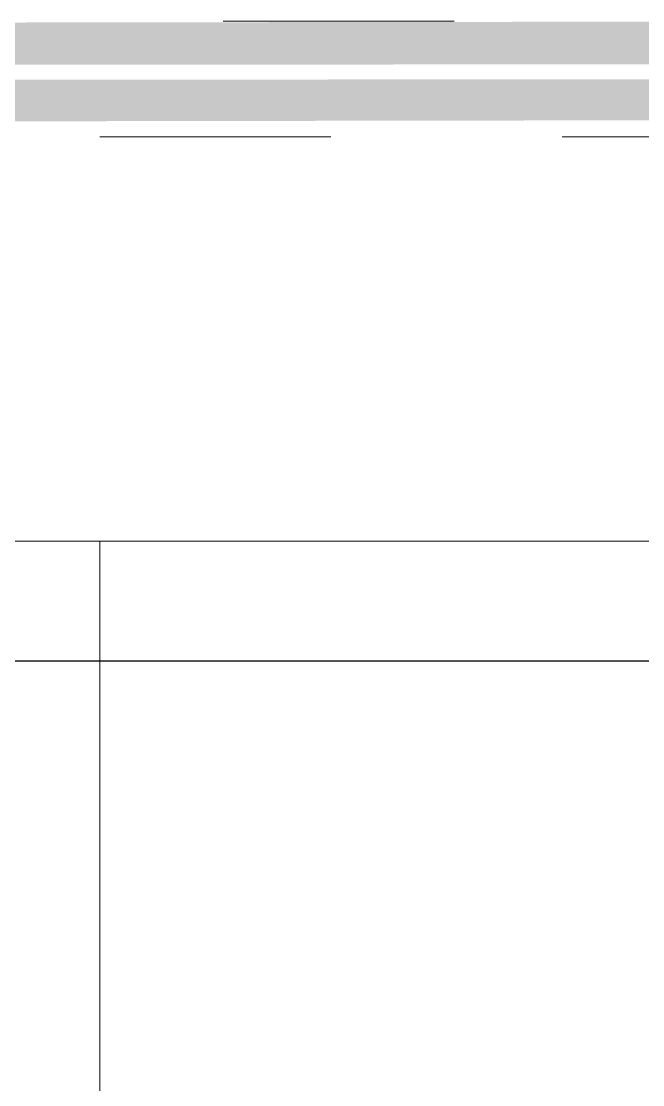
# Model space of a CAD drawing. Header units: metres. Extents: x 149 to 429, y -3 to 162.
# Drawn here: x 333.2641 to 333.5331, y 117.3289 to 117.7892 of the extents above; entities that cross this region are included whole.
import ezdxf

# ---------------------------------------------------------------- set-up
doc = ezdxf.new("R2010")
doc.units = ezdxf.units.M
doc.linetypes.add('Aligning Line', pattern=[0.012, 0.006, -0.006])
doc.layers.add('1053_ARQ_BASE_MATADOURO_2_dwg', color=7, linetype='Continuous', lineweight=5, true_color=0x767676)
doc.layers.add('A-PISO', color=7, linetype='Continuous', lineweight=5)
doc.layers.add('P-PIPE', color=7, linetype='Continuous', lineweight=5)

# ---------------------------------------------------------------- blocks, each defined once
blk = doc.blocks.new('1053_ARQ_BASE_MATADOURO_2_dwg-3637054-TÉRREO 1_20 - Dependente 2')
at = {"layer": 'A-PISO', "color": 253, "true_color": 0xaaaaaa}
blk.add_line((126.89312, 84.37815), (126.39312, 84.37815), dxfattribs=at)
at = {"layer": 'A-PISO', "color": 253, "true_color": 0xaaaaaa, "flags": 128}
blk.add_lwpolyline([(126.89312, 84.12815), (127.14312, 84.12815), (127.14312, 84.37815), (126.89312, 84.37815)], close=True, dxfattribs=at)
at = {"layer": 'A-PISO', "color": 253, "lineweight": 30, "true_color": 0xaaaaaa, "flags": 128}
blk.add_lwpolyline([(126.14312, 84.32642), (127.14312, 84.32642), (127.14312, 70.72642), (126.14312, 70.72642)], close=True, dxfattribs=at)

msp = doc.modelspace()

# ---------------------------------------------------------------- hatches: boundary and pattern name
at = {"layer": 'P-PIPE', "true_color": 0xc0c0c0}
for points in [[(325.29815, 117.76418), (333.65143, 117.77065), (333.65143, 117.78918), (325.29815, 117.77773), (325.29815, 117.77065)], [(329.06345, 117.73918), (333.65143, 117.74651), (333.65143, 117.76418), (325.29815, 117.75771), (325.29815, 117.73918), (326.50881, 117.73918)]]:
    msp.add_hatch(color=9, dxfattribs=at).paths.add_polyline_path(points)

# ---------------------------------------------------------------- linework, layer by layer
at = {"layer": 'P-PIPE', "linetype": 'Aligning Line', "lineweight": 15}
for p, q in [((333.65143, 117.78918), (325.29815, 117.78918)), ((325.29815, 117.73918), (333.65143, 117.73918))]:
    msp.add_line(p, q, dxfattribs=at)

# ---------------------------------------------------------------- block references
at = {"layer": '1053_ARQ_BASE_MATADOURO_2_dwg', "color": 253, "true_color": 0xaaaaaa}
msp.add_blockref('1053_ARQ_BASE_MATADOURO_2_dwg-3637054-TÉRREO 1_20 - Dependente 2', (206.40504, 33.18603), dxfattribs=at)

doc.saveas('drawing.dxf')
